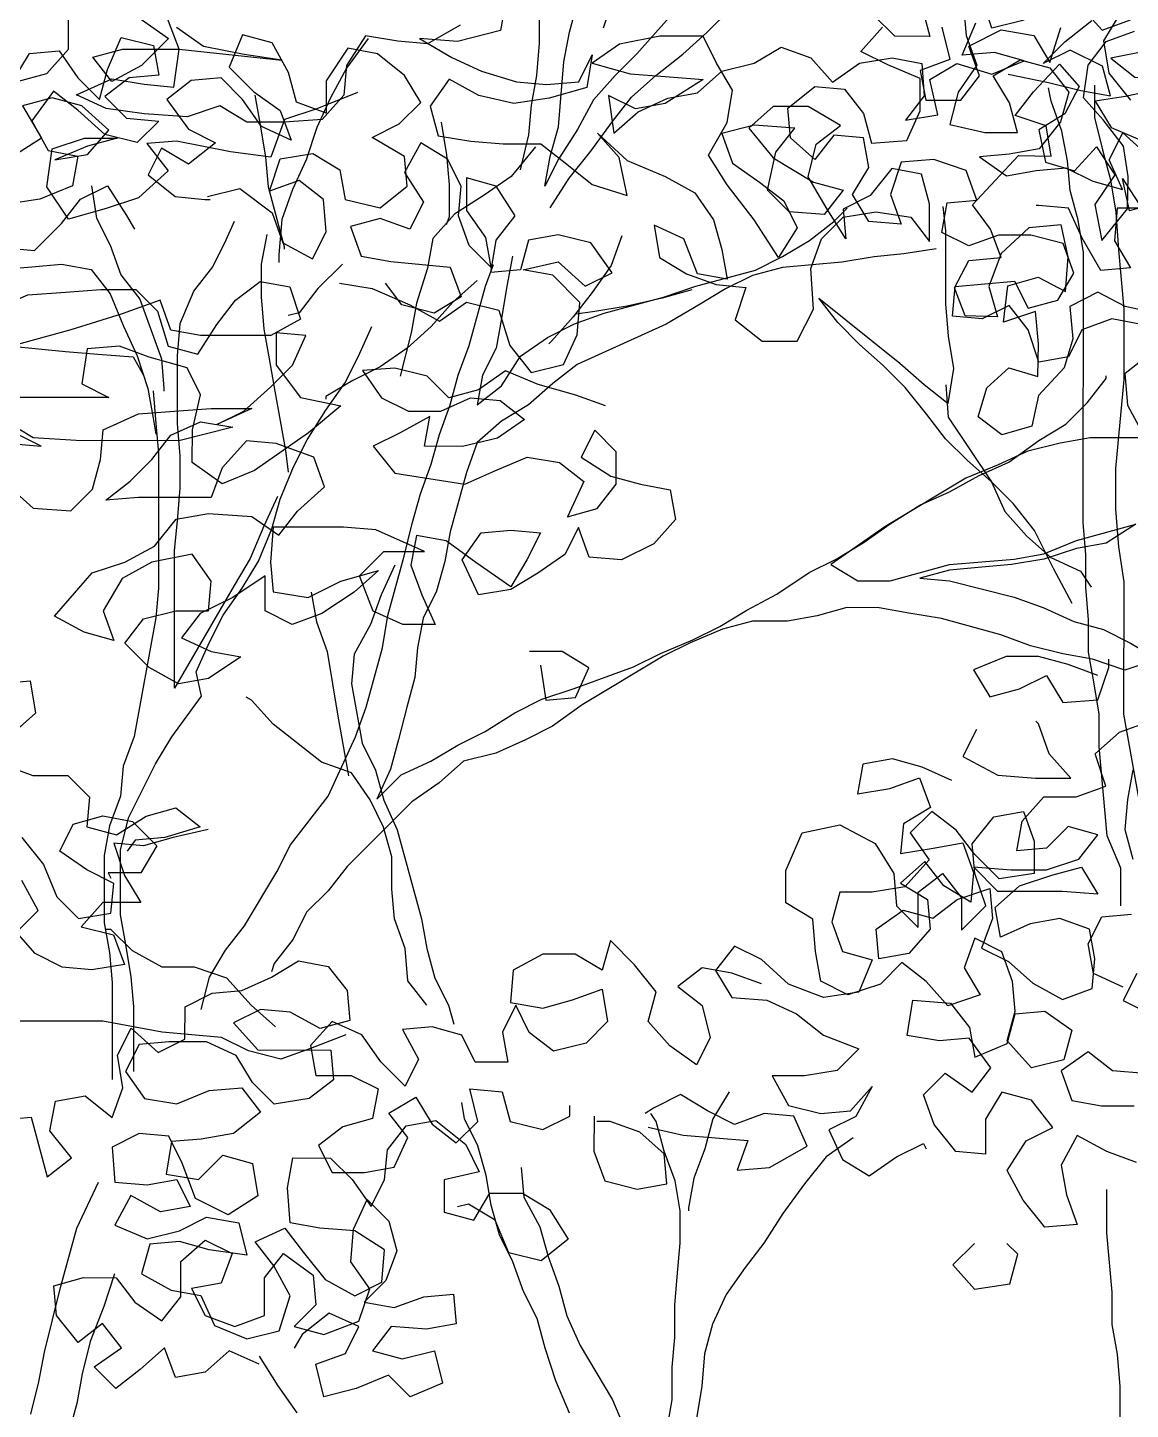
# Model space of a CAD drawing. Header units: inches. Extents: x 350994 to 353538, y 1581369 to 1583842.
# Drawn here: x 351498.996 to 351499.661, y 1583581.428 to 1583582.262 of the extents above; entities that cross this region are included whole.
import ezdxf

# ---------------------------------------------------------------- set-up
doc = ezdxf.new("R2010")
doc.units = ezdxf.units.IN
doc.header["$MEASUREMENT"] = 0
doc.linetypes.add('1', pattern=[0])
doc.layers.add('FOREST', color=96, linetype='Continuous')
doc.layers.add('TREE', color=81, linetype='1')

# ---------------------------------------------------------------- blocks, each defined once
blk = doc.blocks.new('TREE_4')
at = {"color": 94}
for points in [[(-106.8, 6905.6), (-63.5, 6896.9), (-28.8, 6888.2), (3, 6882.4), (-5.6, 6914.2), (-40.3, 6931.5), (-69.2, 6917.1), (-46.1, 6940.2), (-17.1, 6963.3)], [(46.5, 6966.2), (46.4, 6931.5), (3.1, 6922.8), (29.1, 6902.6), (63.8, 6899.6), (110, 6893.8), (147.6, 6888), (176.5, 6908.2), (159.2, 6937.1), (118.7, 6940.1), (107.2, 6971.9)], [(-89.4, 6963.4), (-124.1, 6954.8), (-138.5, 6998.1)], [(-803.6, 6886), (-847, 6868.7), (-881.7, 6857.1), (-896.2, 6816.7), (-939.6, 6822.5), (-997.4, 6834.1), (-1029.2, 6831.3), (-1006.1, 6802.3), (-1037.9, 6773.4), (-1072.7, 6761.9), (-1113.1, 6750.4), (-1136.2, 6785.1), (-1130.4, 6825.6), (-1095.7, 6837.1), (-1061, 6837.1), (-1092.8, 6828.4), (-1127.5, 6814), (-1092.8, 6819.8), (-1069.7, 6845.8), (-1098.6, 6871.8), (-1130.4, 6880.5), (-1162.2, 6871.9), (-1142, 6837.1), (-1182.5, 6811.2)], [(-1167.9, 6897.9), (-1136.1, 6906.5), (-1113, 6932.5), (-1112.9, 6967.2)], [(-1034.9, 6964.3), (-1006, 6944), (-1034.9, 6915.1), (-1066.7, 6897.8), (-1087, 6923.8), (-1055.1, 6932.5), (-994.4, 6932.4), (-884.6, 6920.8), (-925, 6926.6), (-968.4, 6935.3), (-997.3, 6955.6)], [(-693.7, 6958.2), (-728.4, 6938), (-760.2, 6940.9), (-794.9, 6946.7), (-815.2, 6914.9), (-818.1, 6883.1), (-841.3, 6857.1), (-881.7, 6854.3), (-922.2, 6854.3), (-951.1, 6871.7), (-985.8, 6860.1), (-1032.1, 6863.1), (-1072.6, 6868.9), (-1104.3, 6883.4), (-1066.7, 6900.7), (-1032.1, 6894.9), (-1000.3, 6891.9), (-994.4, 6932.4), (-1008.9, 6970)], [(-644.5, 6984.1), (-650.3, 6952.3), (-696.6, 6940.8), (-737.1, 6943.8), (-702.4, 6923.5), (-670.6, 6909), (-633.1, 6897.4), (-601.2, 6894.5), (-566.6, 6897.3), (-552.1, 6926.2), (-557.9, 6891.5), (-598.4, 6880), (-636, 6874.3), (-673.5, 6883), (-705.3, 6900.4), (-725.6, 6871.5), (-717, 6839.6), (-682.3, 6833.8), (-647.6, 6830.9), (-607.1, 6830.9), (-581.1, 6810.6), (-552.2, 6787.5), (-514.6, 6775.9), (-523.3, 6816.3), (-546.4, 6842.4), (-514.6, 6813.4), (-474.1, 6796.1), (-442.3, 6778.7), (-422.1, 6749.7), (-413.5, 6717.9), (-407.7, 6686.1), (-439.5, 6691.9), (-453.9, 6729.5), (-485.7, 6744), (-480, 6709.3), (-451.1, 6691.9), (-419.3, 6680.4), (-387.5, 6677.4), (-399.1, 6642.7), (-370.2, 6619.6), (-332.6, 6619.6), (-315.2, 6654.2), (-318.1, 6697.6), (-306.5, 6729.4), (-283.3, 6752.5), (-248.6, 6758.3), (-211.1, 6752.4), (-190.8, 6726.4), (-190.8, 6766.9), (-199.4, 6798.7), (-231.2, 6804.5), (-254.4, 6775.6), (-283.3, 6761.2), (-280.5, 6729.4), (-300.7, 6761.2), (-320.9, 6795.9), (-312.2, 6830.6), (-286.1, 6850.8), (-320.8, 6871.1), (-358.4, 6871.1), (-384.4, 6848), (-358.5, 6816.2), (-315.1, 6790.1), (-283.3, 6781.4), (-303.6, 6755.4), (-341.2, 6758.3), (-364.3, 6781.5), (-355.6, 6822), (-335.3, 6848), (-378.7, 6850.9), (-413.4, 6842.3), (-401.8, 6810.4), (-372.9, 6790.2), (-346.9, 6769.9), (-332.5, 6741), (-352.8, 6709.2), (-378.8, 6749.7), (-407.6, 6787.3), (-427.8, 6819.1), (-407.6, 6853.8), (-401.8, 6888.5), (-419.1, 6917.4), (-433.5, 6946.4), (-479.8, 6946.4), (-523.1, 6937.8), (-552.1, 6917.6), (-511.6, 6906), (-474, 6903), (-433.5, 6900.1), (-474.1, 6874.1), (-505.9, 6868.4), (-534.8, 6882.8), (-529, 6842.4), (-503, 6865.5), (-471.2, 6879.9), (-439.3, 6885.7), (-413.3, 6908.8), (-378.6, 6917.4), (-349.7, 6934.7), (-317.9, 6923.1), (-294.8, 6897.1), (-265.8, 6917.3), (-231.1, 6923), (-199.3, 6917.2), (-196.5, 6882.5), (-216.7, 6856.5), (-182, 6862.3), (-190.7, 6899.9), (-161.8, 6917.2), (-124.2, 6905.6), (-89.5, 6920), (-121.3, 6928.7), (-156, 6925.9), (-141.5, 6960.6)], [(-199.3, 6978), (-190.6, 6946.1), (-228.2, 6946.2), (-251.3, 6969.3)], [(-534.7, 6972.5), (-540.5, 6955.1)], [(-792, 6943.8), (-815.2, 6912), (-832.6, 6880.2), (-847.1, 6848.4), (-858.6, 6813.8), (-873.1, 6782), (-884.7, 6750.2), (-887.7, 6712.6), (-887.7, 6703.9)], [(-913.5, 6883.2), (-907.8, 6851.4), (-902, 6816.7), (-899.2, 6784.9), (-881.9, 6721.3), (-881.9, 6718.4)], [(13.8, 6015), (13.8, 6055.4), (-0.6, 6090.1), (-9.2, 6185.6), (-9.2, 6220.3), (-14.9, 6255), (-20.7, 6286.8), (-20.6, 6321.5), (-23.5, 6356.2), (-23.5, 6390.9), (-26.3, 6425.6), (-26, 6714.7), (-31.8, 6749.4), (-40.4, 6781.2), (-43.3, 6813), (-49.1, 6844.8), (-60.6, 6876.6), (-63.5, 6891.1)], [(-14.3, 6893.9), (-14.3, 6859.2), (-5.7, 6824.5), (2.9, 6792.7), (8.7, 6758), (11.5, 6717.5), (17.3, 6653.9), (17.2, 6578.8), (8.4, 6483.4), (8.4, 6440), (11.3, 6399.5), (17, 6361.9), (16.9, 6220.2), (34.1, 6124.8), (37, 6093), (42.7, 6058.3), (48.5, 6026.5), (60, 6000.5)], [(-714, 6854.1), (-708.3, 6819.4), (-705.4, 6787.6), (-705.5, 6752.9), (-708.4, 6744.2)], [(-612.9, 6828), (-638.9, 6796.2), (-667.9, 6776), (-699.7, 6755.8), (-722.8, 6729.8), (-728.6, 6698), (-740.2, 6660.4), (-746.1, 6628.6), (-757.7, 6582.4)], [(-38, 6338.8), (-58.2, 6376.4), (-78.4, 6416.9), (-101.5, 6445.9), (-124.6, 6469), (-150.6, 6492.2), (-173.7, 6515.3), (-193.9, 6541.4), (-217, 6570.3), (-240.1, 6593.4), (-266.1, 6616.6), (-289.2, 6639.8), (-309.4, 6665.8), (-222.8, 6596.3), (-196.8, 6573.2), (-170.8, 6552.9), (-164.9, 6590.5), (-170.7, 6625.2), (-173.6, 6659.9), (-173.5, 6738), (-176.3, 6764)], [(-520.4, 6732.5), (-532, 6700.7), (-552.3, 6671.8), (-572.6, 6645.8), (-595.7, 6619.8), (-598.6, 6616.9)], [(-538, 6550.4), (-569.7, 6561.9), (-610.2, 6573.5), (-644.9, 6588), (-673.8, 6567.8), (-705.6, 6559.2), (-728.8, 6582.3), (-763.4, 6591), (-798.1, 6588.2), (-777.9, 6559.2), (-749, 6544.8), (-714.3, 6544.7), (-682.5, 6559.2), (-650.7, 6556.2), (-624.7, 6536), (-653.6, 6515.8), (-691.2, 6507.1), (-731.7, 6507.2), (-725.9, 6539), (-757.7, 6521.6), (-786.6, 6507.2), (-763.5, 6478.3), (-688.4, 6466.6), (-656.6, 6481.1), (-621.9, 6495.5), (-587.2, 6489.7), (-561.2, 6469.4), (-578.5, 6431.8), (-546.7, 6440.5), (-526.5, 6466.5), (-526.4, 6501.2), (-549.5, 6524.3), (-564, 6495.4), (-532.2, 6475.2), (-500.4, 6466.5), (-468.6, 6460.7), (-462.9, 6428.8), (-486, 6402.8), (-520.8, 6385.5), (-555.5, 6388.5), (-567, 6420.3), (-581.5, 6391.4), (-610.4, 6371.2), (-639.3, 6353.8), (-674, 6348.1), (-691.3, 6385.7), (-671.1, 6414.6), (-639.3, 6417.4), (-607.5, 6414.5), (-622, 6385.6), (-639.3, 6356.7), (-676.9, 6382.8), (-708.7, 6405.9), (-740.5, 6411.8), (-746.3, 6380), (-734.7, 6348.1), (-720.3, 6316.3), (-755, 6316.4), (-786.8, 6330.8), (-801.2, 6368.4), (-775.2, 6394.4), (-731.8, 6394.4), (-783.8, 6417.6), (-818.5, 6420.5), (-893.7, 6420.6), (-896.6, 6383), (-893.8, 6351.2), (-856.2, 6345.4), (-821.5, 6362.7), (-781, 6374.2), (-807, 6351.1), (-841.7, 6328), (-873.6, 6316.5), (-902.5, 6330.9), (-902.4, 6368.5), (-937.1, 6345.4), (-971.9, 6328.1), (-992.1, 6302.1), (-960.3, 6287.6), (-928.5, 6281.8), (-963.2, 6258.7), (-995.1, 6253), (-1026.8, 6270.3), (-1052.8, 6296.4), (-1032.6, 6322.4), (-997.9, 6331), (-963.2, 6331), (-960.3, 6362.8), (-980.5, 6391.7), (-1023.8, 6383.1), (-1055.7, 6365.8), (-1075.9, 6331.1), (-1064.4, 6299.3), (-1096.2, 6308), (-1128, 6325.4), (-1087.5, 6371.6), (-1052.8, 6383.1), (-1020.9, 6400.4), (-997.8, 6429.3), (-963.1, 6435.1), (-916.8, 6432.2), (-887.9, 6411.9), (-867.7, 6437.9), (-838.7, 6463.9), (-850.3, 6495.7), (-890.7, 6510.2), (-922.5, 6513.1), (-948.6, 6484.2), (-960.2, 6452.4), (-1038.2, 6452.5), (-1072.9, 6449.6), (-1046.9, 6469.9), (-1023.7, 6493), (-1003.5, 6519), (-971.7, 6533.4), (-937, 6527.6), (-994.8, 6513.2), (-1104.7, 6513.3), (-1150.9, 6516.2), (-1179.8, 6533.6)], [(-1179.9, 6467.1), (-1151, 6441), (-1110.5, 6438.1), (-1087.4, 6461.2), (-1078.7, 6493), (-1075.8, 6524.8), (-1038.2, 6542.1), (-994.8, 6545), (-960.1, 6547.8), (-916.7, 6547.8), (-954.3, 6530.5), (-925.4, 6544.9), (-896.5, 6570.9), (-873.3, 6594), (-858.8, 6625.8), (-890.6, 6628.7), (-890.7, 6594), (-864.7, 6559.3), (-821.3, 6550.6), (-856, 6521.7), (-913.9, 6481.3), (-948.6, 6466.9), (-980.4, 6490), (-980.3, 6524.7), (-971.6, 6562.3), (-986.1, 6591.2), (-1026.5, 6602.8), (-1058.3, 6614.4), (-1093, 6611.6), (-1098.8, 6574), (-1069.9, 6559.5), (-1214.5, 6559.6)], [(-1179.9, 6510.5), (-1142.3, 6507.5), (-1234.8, 6553.9)], [(-1202.9, 6649.3), (-1156.6, 6669.5), (-1116.1, 6672.3), (-1078.5, 6675.2), (-1040.9, 6675.1), (-1017.8, 6652), (-1006.3, 6614.4), (-974.5, 6605.7), (-954.2, 6637.5), (-934, 6663.5), (-907.9, 6683.7), (-876.1, 6677.9), (-864.6, 6643.2), (-896.4, 6625.9), (-971.6, 6625.9), (-1003.4, 6631.7), (-1014.9, 6663.5), (-1055.4, 6649.1), (-1110.4, 6631.8), (-1174, 6614.5), (-1116.2, 6608.7), (-1081.5, 6605.8), (-1043.9, 6602.9), (-1032.3, 6582.6)], [(-445.3, 6674.6), (-477.1, 6665.9), (-514.7, 6657.3), (-549.4, 6651.6), (-569.7, 6648.7)], [(-173.6, 6573.1), (-170.8, 6538.5), (-124.6, 6469), (-110.1, 6437.2), (-87, 6411.2), (-61, 6388), (-29.2, 6373.5), (-17.7, 6356.2)], [(-1185.9, 6253.1), (-1154.1, 6256), (-1148.3, 6221.3), (-1174.4, 6198.2)], [(-1183.1, 6166.4), (-1151.3, 6154.8), (-1113.7, 6154.8), (-1090.6, 6131.6), (-1093.5, 6099.8), (-1061.7, 6091.1), (-1029.9, 6111.3), (-998.1, 6120), (-972.1, 6099.7), (-1009.7, 6088.2), (-1041.5, 6085.3), (-1050.2, 6073.8)], [(-763.6, 6380), (-778.1, 6348.2), (-789.7, 6316.4), (-807.1, 6284.6), (-810, 6252.8), (-798.5, 6189.2), (-784.1, 6160.3), (-775.4, 6128.4), (-761, 6096.6), (-735.1, 6001.2), (-729.3, 5969.4), (-720.7, 5937.6), (-706.2, 5908.6), (-700.5, 5888.4)], [(-853.3, 6351.1), (-847.5, 6319.3), (-836, 6287.5), (-824.5, 6218.1), (-813, 6154.5)], [(-607.6, 6272.9), (-601.9, 6235.3), (-570, 6238.1), (-555.6, 6269.9), (-584.5, 6287.3), (-619.2, 6287.3)], [(-729.4, 5908.7), (-749.6, 5934.7), (-752.4, 5969.4), (-764, 6001.2), (-766.8, 6033), (-766.8, 6067.7), (-775.5, 6099.5), (-789.9, 6128.5), (-810.1, 6157.4), (-841.9, 6169), (-893.9, 6209.5), (-917, 6235.5), (-922.8, 6238.4)], [(-963.4, 6096.8), (-1001, 6088.2), (-1032.8, 6079.5), (-1064.6, 6082.4), (-1053.1, 6047.7), (-1035.7, 6018.8), (-1076.2, 6018.8), (-1099.4, 5992.8), (-1064.7, 5984.1), (-1053.2, 5952.3), (-1087.9, 5946.6), (-1119.7, 5949.5), (-1148.6, 5964), (-1171.7, 5990)], [(-1168.8, 5987.1), (-1145.6, 6010.2), (-1162.9, 6042.1)], [(-1162.9, 6088.3), (-1139.8, 6059.4), (-1125.4, 6024.7), (-1102.3, 6001.5), (-1067.6, 6007.3), (-1064.6, 6039.1), (-1093.5, 6053.6), (-1122.4, 6073.8), (-1108, 6102.7), (-1076.1, 6111.4), (-1044.3, 6105.6), (-1018.3, 6079.5), (-1035.7, 6050.6), (-1070.4, 6050.6), (-1067.5, 6044.9)], [(16.6, 5928.2), (-15.2, 5942.7), (-20.9, 5974.5), (-6.5, 6003.4), (25.3, 6006.3)], [(31.1, 5942.7), (16.6, 5913.8), (51.3, 5896.4)], [(39.6, 5835.7), (5, 5838.6), (-21, 5858.9), (-50, 5838.6), (-38.4, 5806.8), (-6.6, 5801), (28.1, 5801)], [(30.9, 5740.3), (-0.9, 5751.9), (-32.7, 5769.2), (-50.1, 5737.4), (-44.3, 5705.6), (-32.8, 5673.8), (-67.5, 5671), (-90.6, 5699.9), (-107.9, 5731.7), (-87.6, 5763.5), (-58.7, 5777.9), (-81.8, 5806.9), (-113.6, 5815.6), (-131, 5786.7), (-131, 5749.1), (-162.8, 5752), (-185.9, 5780.9), (-197.5, 5812.8), (-174.3, 5835.9), (-145.4, 5815.6), (-125.1, 5841.6), (-148.3, 5873.4), (-180.1, 5870.6), (-214.7, 5876.4), (-208.9, 5914), (-168.5, 5911), (-148.2, 5885), (-142.5, 5853.2), (-107.8, 5867.6), (-99.1, 5899.4), (-67.3, 5902.3), (-38.4, 5882), (-47.1, 5850.2), (-81.8, 5841.6), (-107.8, 5870.5), (-99.1, 5902.3), (-101.9, 5934.1), (-113.5, 5965.9), (-142.4, 5980.4), (-154, 5948.6), (-136.6, 5919.7), (-171.3, 5908.1), (-194.5, 5934.2), (-220.5, 5954.5), (-243.6, 5931.3), (-278.3, 5919.8), (-307.2, 5934.3), (-313, 5966.1), (-315.8, 6000.8), (-344.7, 6018.2), (-344.7, 6052.9), (-327.3, 6093.3), (-286.8, 6102), (-249.3, 6081.7), (-229, 6049.9), (-226.2, 6015.2), (-203.1, 5992), (-203, 6029.6), (-177, 6049.8), (-156.8, 6023.8), (-156.8, 5989.1), (-130.8, 6015.1), (-142.3, 6049.8), (-145.2, 6081.6), (-122, 6110.5), (-90.2, 6116.2), (-78.7, 6084.4), (-78.7, 6049.7), (-116.3, 6044), (-142.3, 6070), (-162.5, 6096.1), (-188.5, 6116.3), (-211.7, 6093.2), (-191.4, 6064.3), (-217.5, 6035.4), (-252.2, 6029.7), (-286.9, 6029.7), (-295.6, 5997.9), (-284.1, 5966.1), (-252.3, 5957.4), (-266.7, 5922.7), (-304.3, 5916.9), (-341.9, 5931.4), (-370.8, 5957.5), (-399.7, 5972), (-420, 5946), (-402.6, 5917), (-365.1, 5914.1), (-333.3, 5899.6), (-304.4, 5876.5), (-266.8, 5862), (-290, 5838.9), (-324.7, 5833.1), (-359.4, 5833.1), (-342, 5801.3), (-307.3, 5792.6), (-275.5, 5795.5), (-252.4, 5821.5), (-269.8, 5789.7), (-298.7, 5775.3), (-284.3, 5743.4), (-255.4, 5726.1), (-226.4, 5746.3), (-197.5, 5760.7), (-194.6, 5754.9)], [(-891.3, 5885.7), (-917.3, 5908.8), (-943.3, 5937.8), (-978, 5949.4), (-1012.7, 5949.4), (-1044.5, 5966.8), (-1067.6, 5989.9), (-1073.4, 5989.9)], [(-370.8, 5931.5), (-402.6, 5943.1), (-434.4, 5948.9), (-460.5, 5928.7), (-434.5, 5908.4), (-425.8, 5873.7), (-440.3, 5844.8), (-469.2, 5865.1), (-492.3, 5891.1), (-483.6, 5922.9), (-506.7, 5951.8), (-532.7, 5977.9), (-541.4, 5946.1), (-570.3, 5963.4), (-605, 5963.5), (-636.8, 5946.2), (-639.7, 5911.5), (-605, 5905.7), (-573.2, 5914.3), (-541.4, 5925.8), (-535.7, 5891.1), (-558.8, 5868), (-593.5, 5859.4), (-619.5, 5879.6), (-634, 5908.6), (-648.4, 5879.7), (-642.7, 5847.9), (-677.4, 5847.9), (-691.8, 5876.8), (-723.6, 5885.5), (-755.4, 5882.7), (-738.1, 5850.8), (-752.6, 5821.9), (-778.6, 5848), (-798.8, 5876.9), (-830.6, 5891.4), (-853.7, 5865.4), (-848, 5833.6), (-810.4, 5833.6), (-781.5, 5819.1), (-787.3, 5787.3), (-819.1, 5778.6), (-845.2, 5758.4), (-830.7, 5729.5), (-796, 5729.5), (-764.2, 5735.2), (-749.7, 5767), (-770, 5793), (-741, 5810.4), (-723.7, 5781.4), (-697.7, 5761.2), (-674.5, 5784.3), (-683.2, 5819), (-648.5, 5816.1), (-639.9, 5784.3), (-605.2, 5775.5), (-576.2, 5790), (-576.2, 5801.5)], [(1158.4, 5687.2), (1112.1, 5635.2), (1089, 5612.1), (1065.8, 5586.1), (1048.5, 5554.3), (1028.2, 5522.5), (1013.7, 5493.6), (1019.5, 5525.4), (1028.2, 5557.2), (1034.1, 5626.6), (1039.9, 5658.4), (1048.6, 5690.2)], [(-816.1, 5876.9), (-853.7, 5862.5), (-885.6, 5851), (-920.2, 5859.7), (-949.1, 5874.2), (-1012.7, 5880), (-1076.3, 5891.6), (-1206.4, 5891.7)], [(987.7, 5511), (996.4, 5548.6), (999.3, 5580.4), (1005.1, 5612.2), (1008.1, 5646.9), (1008.2, 5756.7), (993.7, 5788.5), (976.4, 5820.4), (956.2, 5860.9)], [(-405.6, 5815.8), (-423, 5786.9), (-431.7, 5755.1), (-443.3, 5723.4), (-449.1, 5691.6), (-449.1, 5688.7)], [(-909, 5533), (-888.8, 5501.1), (-868.6, 5472.2)], [(-576.5, 5471.9), (-591, 5506.6), (-602.5, 5541.3), (-611.1, 5573.2), (-625.6, 5602.1), (-637.1, 5633.9), (-651.5, 5662.8), (-660.2, 5694.6), (-665.9, 5726.4), (-674.6, 5758.3), (-689, 5787.2), (-691.9, 5804.5)], [(-492.4, 5778.3), (-454.8, 5769.6), (-385.4, 5763.8), (-397, 5732), (-362.3, 5734.8), (-321.8, 5757.9), (-336.3, 5789.8), (-368.1, 5792.7), (-399.9, 5781.1), (-428.8, 5795.6), (-457.7, 5813), (-486.6, 5798.6), (-495.3, 5792.8)], [(-628.3, 5735.1), (-625.5, 5703.3), (-608.2, 5671.5), (-599.5, 5639.6), (-588, 5607.8), (-579.3, 5576), (-564.9, 5544.2), (-530.3, 5486.3), (-515.8, 5451.6), (-504.3, 5419.8), (-489.9, 5390.9), (-475.4, 5419.8), (-472.5, 5451.6), (-466.6, 5486.3), (-466.6, 5521), (-463.7, 5552.8), (-463.7, 5587.5), (-460.7, 5622.2), (-457.8, 5654), (-457.8, 5688.7), (-463.5, 5720.5), (-475.1, 5752.3), (-483.7, 5784.1), (-489.5, 5792.8)], [(-550.2, 5790), (-550.3, 5752.4), (-538.7, 5720.5), (-504, 5711.8), (-472.2, 5717.6), (-475.1, 5749.4), (-501.1, 5772.6), (-532.9, 5784.2), (-547.3, 5784.2)], [(1019.5, 5470.5), (1039.7, 5502.3), (1062.9, 5531.1), (1086.1, 5562.9), (1106.3, 5588.9), (1132.4, 5612), (1161.3, 5635.1), (1187.3, 5658.3), (1213.4, 5684.2), (1239.4, 5707.4), (1268.4, 5724.7), (1300.2, 5739.1), (1332, 5750.6), (1363.8, 5759.3), (1395.6, 5762.1), (1427.4, 5770.8), (1462.1, 5776.5), (1493.9, 5782.3), (1566.2, 5782.2), (1598, 5770.6), (1609.6, 5762)], [(-272.7, 5766.6), (-301.6, 5746.4), (-324.8, 5717.5), (-347.9, 5685.7), (-368.2, 5653.9), (-388.5, 5627.9), (-408.7, 5599), (-423.2, 5567.2), (-431.9, 5535.4), (-434.8, 5500.7), (-440.6, 5466)], [(-33.7, 4699.5), (-25, 4742.8), (-13.3, 4794.9), (-7.5, 4841.1), (7, 4884.5), (7, 4942.3), (-10.3, 4965.4), (-7.4, 4997.2), (-1.6, 5029), (-1.5, 5063.7), (1.4, 5095.5), (1.5, 5199.6), (4.4, 5231.4), (7.3, 5266.1), (10.2, 5297.9), (10.3, 5332.6), (16.1, 5396.2), (13.3, 5430.9), (13.3, 5500.3), (10.5, 5535), (4.7, 5566.8), (4.7, 5601.5), (-1, 5665.1), (-0.9, 5711.4)], [(-909, 5524.3), (-940.8, 5538.8), (-966.8, 5515.7), (-998.6, 5509.9), (-1010.2, 5541.7), (-1036.2, 5518.6), (-1062.2, 5498.4), (-1085.4, 5521.5), (-1056.4, 5541.8), (-1076.6, 5567.8), (-1102.7, 5547.6), (-1125.8, 5576.5), (-1128.6, 5608.3), (-1096.8, 5617), (-1062.1, 5616.9), (-1041.9, 5590.9), (-1013, 5570.6), (-992.8, 5596.6), (-992.7, 5634.2), (-966.7, 5657.3), (-937.8, 5642.8), (-949.4, 5611.1), (-981.2, 5605.3), (-966.8, 5576.4), (-935, 5564.8), (-903.2, 5576.3), (-903.1, 5616.8), (-882.9, 5642.8), (-851.1, 5619.6), (-848.2, 5587.8), (-871.4, 5564.7), (-839.6, 5556), (-802, 5570.4), (-790.4, 5605.1), (-810.6, 5634.1), (-807.7, 5668.8), (-793.2, 5700.5), (-770.1, 5677.4), (-761.4, 5645.6), (-773, 5613.8), (-796.2, 5590.7), (-764.4, 5584.9), (-732.5, 5596.4), (-700.7, 5599.3), (-697.9, 5567.5), (-729.7, 5561.7), (-767.3, 5564.6), (-787.5, 5538.6), (-755.7, 5529.9), (-721, 5538.6), (-712.4, 5503.9), (-747.1, 5489.4), (-770.2, 5512.6), (-804.9, 5498.2), (-839.6, 5489.5), (-848.3, 5524.2), (-816.4, 5535.8), (-802, 5564.7), (-833.8, 5579.1), (-862.7, 5556), (-871.4, 5541.6)], [(1655.3, 5227), (1638, 5258.8), (1635.2, 5293.5), (1661.2, 5313.8)], [(1652.5, 5345.6), (1620.7, 5351.4), (1588.9, 5339.8), (1574.5, 5310.9), (1542.6, 5305.2), (1531.1, 5339.9), (1510.9, 5365.9), (1482, 5351.5), (1450.2, 5354.4), (1453.1, 5386.2), (1516.7, 5392), (1531.1, 5363), (1562.9, 5371.7), (1580.3, 5400.6), (1568.8, 5432.4), (1534.1, 5441.1), (1499.4, 5441.1), (1467.6, 5429.6), (1438.7, 5444.1), (1444.5, 5475.9), (1476.3, 5478.7), (1464.8, 5510.5), (1430.1, 5522.1), (1395.4, 5519.3), (1383.8, 5484.6), (1395.3, 5452.8), (1360.6, 5455.7), (1343.3, 5484.6), (1360.7, 5513.5), (1354.9, 5545.3), (1323.1, 5548.3), (1302.9, 5522.3), (1276.9, 5545.4), (1274, 5577.2), (1302.9, 5600.3), (1334.7, 5597.4), (1355, 5571.4), (1363.6, 5539.5), (1401.2, 5542.4), (1415.7, 5574.2), (1415.7, 5608.9), (1381, 5623.4), (1352.1, 5637.9), (1375.3, 5663.9)], [(1438.9, 5663.8), (1447.5, 5629.1), (1415.7, 5617.6), (1421.5, 5585.8), (1459.1, 5585.7), (1479.3, 5611.7), (1467.8, 5643.5), (1502.5, 5660.9), (1537.2, 5655), (1554.5, 5626.1), (1566.1, 5663.7)], [(1462, 5686.9), (1464.9, 5655.1), (1476.4, 5623.3), (1456.2, 5594.4), (1447.5, 5559.7), (1485, 5551), (1519.7, 5551), (1511.1, 5582.8), (1493.8, 5611.7), (1522.7, 5629), (1554.5, 5620.3), (1574.7, 5594.3), (1566, 5562.5), (1542.9, 5533.6), (1511, 5527.8), (1479.2, 5525), (1508.1, 5504.7), (1539.9, 5510.5), (1571.7, 5513.3), (1600.6, 5498.9), (1632.4, 5490.1), (1618, 5522), (1632.5, 5550.9), (1658.5, 5527.7)], [(1641.2, 5585.6), (1618.1, 5614.5), (1612.3, 5649.2), (1629.7, 5678.1)], [(1661.3, 5469.9), (1626.6, 5469.9), (1623.7, 5435.2), (1641, 5406.3), (1609.2, 5403.4), (1589, 5438.1), (1574.6, 5470), (1542.8, 5472.9), (1539.9, 5472.9)], [(-142.7, 5653.7), (-165.8, 5630.6), (-142.7, 5604.5), (-105.1, 5610.3), (-96.4, 5642.1), (-108, 5653.7)], [(444.2, 5606.9), (461.6, 5635.8), (493.4, 5638.6), (513.6, 5609.7), (536.7, 5586.6), (545.4, 5618.4), (559.9, 5653), (594.6, 5644.3), (600.4, 5612.5), (568.6, 5609.7), (542.5, 5589.5), (565.6, 5566.3), (600.3, 5563.4), (577.2, 5540.3), (542.5, 5549), (513.6, 5575), (487.6, 5595.3), (464.4, 5563.5), (481.7, 5531.7), (513.5, 5525.9), (507.7, 5494.1), (473, 5479.6), (435.4, 5473.9)], [(435.4, 5427.6), (467.2, 5424.7), (496.1, 5453.6), (516.4, 5479.6), (545.3, 5494), (565.5, 5462.2), (574.2, 5447.7)], [(652.3, 5482.4), (687, 5491), (721.7, 5465), (733.2, 5433.1), (765, 5415.8), (779.5, 5444.7), (776.6, 5479.4), (750.6, 5499.6), (718.8, 5488.1), (730.4, 5522.8), (765.1, 5528.5), (794, 5511.2), (799.7, 5479.3), (837.3, 5470.6), (866.2, 5493.7), (863.4, 5525.5), (828.7, 5545.8), (857.6, 5560.2), (880.8, 5583.4), (863.5, 5612.3), (834.6, 5635.4), (802.8, 5641.3), (779.6, 5606.6), (779.6, 5571.9), (747.8, 5583.5), (739.1, 5615.3), (721.8, 5647.1), (690, 5655.8), (675.5, 5621.1), (701.5, 5595.1), (730.4, 5574.8), (742, 5543), (710.2, 5557.5), (690, 5586.4), (666.9, 5609.6), (635, 5606.7), (609, 5586.5), (632.1, 5554.7), (661, 5540.2), (632.1, 5517.1), (603.2, 5534.5), (588.7, 5505.6), (617.6, 5482.4), (649.4, 5479.5), (655.2, 5479.5)], [(793.9, 5389.7), (828.6, 5383.9), (869, 5366.5), (900.8, 5349.1), (929.7, 5369.4), (964.4, 5360.7), (976, 5323.1), (999.1, 5294.1), (1033.8, 5302.8), (1048.3, 5334.6), (1051.2, 5369.2), (1022.3, 5398.2), (990.5, 5404), (1028.1, 5412.6), (1057, 5386.6), (1085.9, 5401), (1062.8, 5432.8), (1028.1, 5441.5), (996.3, 5435.8), (987.6, 5404), (955.8, 5401.1), (961.6, 5435.8), (981.9, 5461.8), (961.7, 5493.7), (929.9, 5502.4), (929.8, 5467.7), (950, 5438.7), (955.8, 5406.9), (932.7, 5430.1), (921.2, 5461.9), (924.1, 5493.7), (909.6, 5522.6), (880.7, 5540), (863.4, 5508.2), (883.6, 5476.4), (869.1, 5447.5), (837.3, 5459.1), (805.5, 5450.4), (817, 5418.6), (848.8, 5412.8), (912.4, 5407), (924, 5375.1), (895, 5357.8), (860.4, 5366.5), (843, 5389.7)], [(528, 5494.1), (533.7, 5459.4), (548.1, 5430.4), (559.7, 5398.6), (579.9, 5372.6), (603, 5308.9), (605.8, 5277.1), (605.8, 5274.2)], [(978.9, 5418.5), (973.1, 5386.7), (967.3, 5352), (961.5, 5320.2), (947, 5291.3), (941.2, 5259.5), (967.2, 5279.7), (987.5, 5311.5), (1016.4, 5331.7), (1045.4, 5346.1), (1077.2, 5357.7), (1140.8, 5374.9), (1175.5, 5386.5), (1239.1, 5403.8), (1268.1, 5418.2), (1297, 5435.5), (1323, 5455.7), (1337.5, 5470.2)], [(727.2, 5161.4), (712.7, 5129.6), (698.2, 5094.9), (680.8, 5066), (617.1, 4956.2), (617.2, 5034.3), (617.2, 5103.6), (620.2, 5135.4), (623.1, 5170.1), (623.1, 5204.8), (620.3, 5239.5), (620.3, 5311.8), (623.2, 5346.5), (637.7, 5381.2), (658, 5407.2), (672.5, 5436.1), (681.2, 5456.3)], [(715.9, 5441.8), (710, 5410), (710, 5375.3), (712.9, 5340.6), (718.6, 5308.8), (724.4, 5274.1), (735.9, 5210.5), (738.8, 5187.4)], [(1432.9, 5426.7), (1398.2, 5421), (1366.4, 5418.1), (1331.7, 5412.4), (1268.1, 5406.6), (1236.2, 5398), (1207.3, 5383.6), (1178.4, 5366.2), (1143.7, 5346), (1048.2, 5302.7), (1022.2, 5282.5), (996.1, 5259.4), (967.2, 5242.1), (941.2, 5219), (929.6, 5187.2), (912.2, 5123.6), (906.4, 5091.8), (897.7, 5060), (883.2, 5031.1), (877.4, 4999.3), (874.4, 4967.5), (865.7, 4935.7), (857, 4901), (848.3, 4869.2), (833.8, 4837.4), (859.9, 4863.4), (891.7, 4877.9), (920.6, 4895.2), (949.6, 4909.6), (981.4, 4929.8), (1010.3, 4944.3), (1045, 4955.8), (1108.6, 4978.9), (1137.6, 4993.3), (1172.3, 5007.7), (1201.2, 5022.2), (1230.1, 5039.5), (1262, 5056.8), (1296.7, 5079.9), (1325.6, 5094.3), (1354.5, 5111.6), (1383.5, 5131.9), (1415.3, 5152.1), (1447.1, 5166.5), (1478.9, 5183.8), (1510.7, 5198.2), (1542.6, 5221.3), (1571.5, 5238.7), (1594.6, 5261.8), (1614.9, 5287.8), (1614.9, 5290.7)], [(429.6, 5404.5), (464.3, 5407.4), (496.1, 5410.2), (527.9, 5404.4), (548.1, 5378.4), (562.5, 5343.7), (577, 5311.9), (588.5, 5277.1), (594.2, 5245.3), (597.1, 5228)], [(645.7, 4612.1), (654.4, 4646.8), (671.8, 4675.7), (692, 4701.7), (726.8, 4759.5), (741.3, 4788.4), (781.8, 4840.4), (810.8, 4904), (822.4, 4935.8), (839.8, 4999.4), (845.6, 5034), (863, 5097.6), (871.7, 5132.3), (880.4, 5164.1), (892, 5195.9), (900.7, 5227.7), (912.3, 5259.5), (921, 5291.3), (932.6, 5323.1), (950, 5386.7), (958.7, 5409.8)], [(796.8, 5410), (770.7, 5384), (750.5, 5358), (738.9, 5355.1)], [(941.3, 5392.5), (915.3, 5369.4), (892.1, 5343.4), (866.1, 5320.3), (837.2, 5300.1), (808.2, 5285.6), (779.3, 5268.3), (779.3, 5265.4)], [(573.4, 4545.7), (573.4, 4615.1), (570.6, 4646.9), (564.8, 4681.6), (559.1, 4713.4), (559.1, 4782.8), (567.8, 4817.4), (596.8, 4875.2), (614.2, 4904.1), (646, 4947.5), (640.3, 4973.5), (654.7, 5005.3), (669.2, 5034.2), (689.5, 5063.1), (706.9, 5092), (721.3, 5126.7), (730.1, 5158.5), (744.5, 5193.2), (759, 5222.1), (779.3, 5253.8), (799.6, 5282.7), (814, 5311.6), (828.5, 5343.4)], [(594.3, 5274.3), (597.1, 5239.6), (600, 5207.7), (599.9, 5063.2), (596.9, 5031.4), (573.7, 4904.2), (562.1, 4872.4), (559.2, 4840.6), (547.6, 4808.8), (541.8, 4777), (541.7, 4704.7), (547.5, 4672.9), (550.3, 4641.1), (550.2, 4537)], [(1675.6, 5224.1), (1597.5, 5224.2), (1565.7, 5218.4), (1531, 5209.8), (1499.2, 5195.4), (1464.5, 5180.9), (1377.7, 5129), (1319.8, 5088.5), (1348.7, 5071.2), (1383.4, 5071.1), (1447, 5088.4), (1516.4, 5094.1), (1548.2, 5099.9), (1582.9, 5114.3), (1646.6, 5131.6), (1614.7, 5111.4), (1582.9, 5105.7), (1548.2, 5094.1), (1513.5, 5088.4), (1481.7, 5085.5), (1447, 5082.6), (1415.2, 5074), (1447, 5071.1), (1516.4, 5053.7), (1548.2, 5042.1), (1580, 5027.6), (1611.8, 5018.9), (1640.7, 5004.4), (1669.6, 4987), (1634.9, 4975.5), (1600.2, 4987.1), (1568.4, 4992.9), (1533.7, 5001.6), (1501.9, 5013.2), (1438.3, 5030.6), (1403.6, 5036.4), (1371.8, 5042.2), (1337.1, 5042.3), (1305.3, 5033.6), (1273.5, 5027.9), (1235.9, 5027.9), (1204.1, 5019.3), (1169.4, 5004.8), (1140.5, 4990.4), (1053.7, 4938.4), (1021.8, 4915.3), (992.9, 4900.9), (961.1, 4886.5), (926.4, 4877.8), (900.4, 4854.7), (871.4, 4834.5), (802, 4765.2), (781.7, 4739.2), (758.6, 4716.1), (744.1, 4687.2), (723.8, 4661.2), (720.9, 4652.5)], [(1605.9, 4969.7), (1574.1, 4981.3), (1542.4, 4990), (1507.7, 4990.1), (1472.9, 4975.6), (1490.3, 4946.7), (1522.1, 4955.4), (1551, 4969.8), (1568.3, 4940.9), (1605.9, 4943.7), (1617.5, 4978.4), (1617.5, 4987.1)], [(1449.7, 4857.1), (1417.9, 4871.6), (1386.1, 4880.3), (1354.3, 4874.6), (1348.5, 4842.8), (1383.2, 4848.5), (1415, 4860), (1426.6, 4828.2), (1397.6, 4810.9), (1394.7, 4779.1), (1429.4, 4784.9), (1461.2, 4790.6), (1472.7, 4758.8), (1469.8, 4727), (1440.9, 4744.4), (1420.7, 4770.4), (1394.7, 4747.3), (1423.6, 4729.9), (1426.4, 4698.1), (1403.3, 4672.1), (1371.5, 4666.4), (1368.6, 4698.2), (1397.5, 4718.4), (1429.3, 4709.7), (1455.4, 4729.9), (1490.1, 4741.4), (1492.9, 4709.6), (1481.3, 4677.8), (1510.2, 4663.3), (1536.2, 4640.2), (1568, 4622.8), (1599.9, 4634.4), (1602.8, 4666.2), (1597, 4698), (1565.2, 4709.6), (1533.4, 4703.8), (1501.6, 4689.4), (1495.8, 4721.2), (1521.9, 4744.3), (1556.6, 4755.8), (1588.4, 4764.5), (1605.7, 4735.5), (1568.1, 4738.5), (1498.8, 4738.5), (1472.8, 4764.6), (1513.2, 4761.6), (1550.8, 4761.6), (1585.5, 4773.1), (1605.8, 4799.2), (1574, 4807.9), (1550.8, 4784.7), (1519, 4781.9), (1524.8, 4813.7), (1548, 4839.7), (1582.7, 4839.7), (1614.5, 4851.2), (1603, 4885.9), (1629, 4909), (1660.8, 4920.5)], [(1643.4, 4868.5), (1637.6, 4836.7), (1634.7, 4804.9), (1643.3, 4773.1)], [(1475.8, 4912), (1461.3, 4883.1), (1498.9, 4862.9), (1539.3, 4859.9), (1576.9, 4859.9), (1553.8, 4885.9), (1542.3, 4917.8), (1539.4, 4920.6)], [(431.6, 4493.7), (463.4, 4496.6), (480.7, 4433), (506.8, 4453.2), (483.7, 4482.1), (489.5, 4513.9), (521.3, 4519.7), (550.2, 4496.5), (561.8, 4528.3), (556, 4563), (570.5, 4591.9), (599.4, 4565.9), (628.3, 4580.3), (628.4, 4615), (657.3, 4629.4), (689.1, 4632.3), (720.9, 4646.7), (749.8, 4664), (781.6, 4658.2), (801.9, 4632.2), (804.7, 4600.4), (772.9, 4591.7), (741.1, 4609.1), (709.3, 4612), (680.4, 4597.6), (706.4, 4568.7), (784.4, 4568.6), (787.3, 4536.8), (761.3, 4516.6), (723.7, 4510.8), (700.6, 4534), (683.2, 4562.9), (651.5, 4577.4), (611, 4577.4), (579.2, 4574.6), (564.7, 4545.7), (584.9, 4516.7), (619.6, 4510.9), (654.3, 4525.3), (689, 4528.2), (709.2, 4502.2), (680.3, 4479.1), (645.6, 4473.3), (613.8, 4470.5), (608, 4435.8), (642.6, 4429.9), (668.7, 4455.9), (700.5, 4447.2), (706.2, 4412.5), (674.4, 4392.3), (639.7, 4409.7), (625.3, 4447.3), (610.9, 4476.2), (579.1, 4479.2), (550.2, 4464.7), (553, 4427.1), (587.7, 4424.2), (619.5, 4430), (633.9, 4401), (602.1, 4395.3), (570.3, 4412.7), (553, 4380.9), (587.7, 4366.4), (622.4, 4375), (651.3, 4389.5), (686, 4383.6), (694.6, 4348.9), (654.1, 4354.8), (622.3, 4363.5), (590.5, 4360.6), (581.8, 4328.8), (613.6, 4311.4), (645.4, 4305.6), (659.9, 4273.8), (694.5, 4259.3), (729.2, 4268), (740.8, 4305.5), (723.5, 4337.4), (703.3, 4363.4), (735.1, 4377.8), (755.3, 4351.8), (778.4, 4322.8), (810.2, 4305.5), (839.2, 4319.9), (842.1, 4354.6), (810.3, 4374.9), (772.7, 4377.8), (740.9, 4383.6), (738.1, 4421.2), (743.9, 4453), (784.3, 4452.9), (807.4, 4429.8), (827.7, 4400.9), (842.1, 4429.8), (845.1, 4461.6), (865.3, 4487.6), (897.1, 4493.3), (928.9, 4467.3), (943.3, 4438.3), (905.8, 4429.7), (905.7, 4395), (937.5, 4386.3), (954.9, 4415.2), (989.6, 4415.2), (1018.5, 4397.8), (1038.7, 4366), (1009.8, 4342.9), (975.1, 4351.6), (960.6, 4386.3), (931.8, 4403.7), (920.2, 4400.8)], [(-754.9, 4305.1), (-789.4, 4297.7), (-822, 4292.5), (-804.6, 4264.5), (-773.5, 4251.2)], [(-752.7, 4184.5), (-785.1, 4175.1), (-792.5, 4209.7), (-753.5, 4149.7)], [(-756.7, 4065.7), (-789.7, 4072.7), (-818.9, 4088), (-849, 4072.6), (-845.7, 4038), (-854.9, 4007), (-882.5, 3977.4), (-889.5, 3944.4), (-921.9, 3935.1), (-947.1, 3954.6), (-938, 3985.6), (-914.2, 4006.9), (-883.2, 3997.8), (-882.4, 4032.6), (-885.6, 4067.3), (-920, 4055.8), (-915.2, 4094.9), (-882.8, 4104.2), (-853.7, 4088.9), (-850.9, 4125.8), (-858.2, 4160.3), (-892.9, 4157), (-922.6, 4129.4), (-935.7, 4094.1), (-926.4, 4061.7), (-961.2, 4062.6), (-972.5, 4092.8), (-957.1, 4122), (-922.5, 4125.3), (-933.8, 4155.6), (-953.1, 4181.5), (-903.8, 4234.4), (-869, 4233.6), (-874.2, 4266.1), (-907.4, 4277.2), (-887.8, 4302.4), (-860.2, 4332.1), (-838.9, 4308.3), (-854.2, 4279.1), (-882.3, 4261.7), (-874.9, 4227.2), (-843.9, 4218.1), (-820.3, 4243.5), (-800.8, 4213.5), (-822.2, 4182), (-814.7, 4143.4), (-787.2, 4177.1), (-786.4, 4211.9), (-791.6, 4244.5), (-813.1, 4272.4), (-834.4, 4296.1), (-829.5, 4331.1), (-809.9, 4356.3), (-779.6, 4367.6)], [(-835.7, 4392.3), (-814.4, 4368.5), (-784.1, 4379.8)], [(463.2, 4178.6), (471.9, 4213.3), (477.7, 4245.1), (495.1, 4314.4), (512.5, 4378), (535.7, 4427.2)], [(552.9, 4328.8), (541.3, 4294.1), (526.8, 4256.6), (518.1, 4221.9), (512.3, 4190.1), (494.9, 4126.5), (483.3, 4094.7), (468.8, 4060), (454.3, 4031.1), (437, 3999.3), (402.2, 3941.5), (387.7, 3912.6), (376.1, 3880.8), (326.9, 3782.6), (292.1, 3719), (271.9, 3690.1), (251.6, 3658.3), (228.4, 3594.7), (213.9, 3557.2), (199.4, 3522.5), (190.7, 3487.8), (179.1, 3453.1), (167.5, 3421.3)]]:
    blk.add_lwpolyline(points, dxfattribs=at)

msp = doc.modelspace()

# ---------------------------------------------------------------- hatches: boundary and pattern name
at = {"layer": 'FOREST', "lineweight": 5}
h = msp.add_hatch(dxfattribs=at)
h.set_pattern_fill('ANSI31', color=96, scale=50, style=0)
h.paths.add_polyline_path([(351604.92742, 1583347.98001), (351663.00361, 1583522.95042), (351611.87793, 1583545.35936), (351490.29156, 1583598.08515), (351436.56964, 1583404.46462), (351529.74504, 1583373.17051)])
h.paths.add_polyline_path([(351517.5086, 1583480.13966), (351575.36575, 1583480.13966), (351575.36575, 1583465.13966), (351517.5086, 1583465.13966)], flags=24)

# ---------------------------------------------------------------- block references
at = {"layer": 'TREE', "lineweight": 5, "xscale": 0.0005632341344607994, "yscale": 0.0005632341490127146, "zscale": 0.0005632341444477617}
for p in [(351500.10256, 1583579.79974), (351498.7368, 1583579.07199), (351499.6473, 1583578.34423)]:
    msp.add_blockref('TREE_4', p, dxfattribs=at)

doc.saveas('drawing.dxf')
